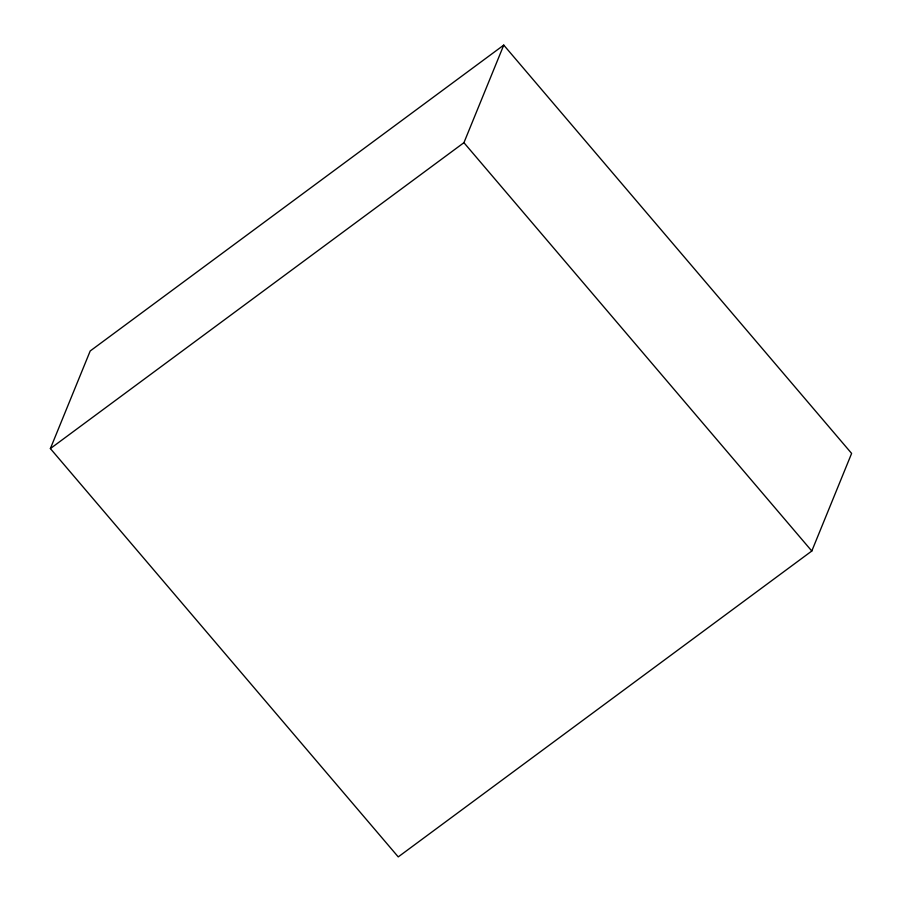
<?xml version="1.0" encoding="UTF-8"?>
<svg xmlns="http://www.w3.org/2000/svg" width="902" height="902" viewBox="0 0 902 902"><rect width="100%" height="100%" fill="white"/><g stroke="black" fill="none" stroke-linecap="round" stroke-linejoin="round"><path stroke-width="1.35" d="M50.377 448.576L90.2 350.979L503.756 45.1L851.623 453.424L811.8 551.021L398.244 856.9L50.377 448.576L463.932 142.685L503.756 45.1M463.932 142.685L811.8 551.021"/></g></svg>
